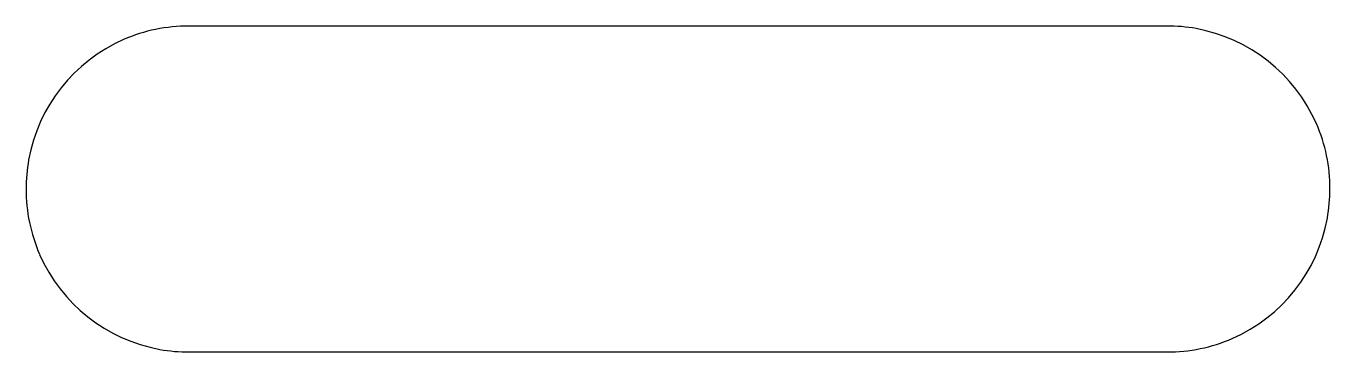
# Model space of a CAD drawing. Extents: x 0.5 to 16.4, y -6.5 to -2.5.
import ezdxf

# ---------------------------------------------------------------- set-up
doc = ezdxf.new("R2010")
doc.units = 0
doc.layers.add('DEFAULT_255_2_778', color=255, linetype='CONTINUOUS')

msp = doc.modelspace()

# ---------------------------------------------------------------- linework, layer by layer
at = {"layer": 'DEFAULT_255_2_778'}
for p, q in [((14.42, -2.514), (2.514, -2.514)), ((14.42, -2.514), (14.42, -2.514)), ((2.514, -6.482), (14.42, -6.482))]:
    msp.add_line(p, q, dxfattribs=at)
for centre, radius, start, end in [((2.51, -4.5), 1.987, 89.9007, 113.5159), ((14.421, -4.525), 2.012, 79.8754, 90.0287), ((2.509, -4.493), 1.98, 113.5721, 169.8185), ((14.424, -4.494), 1.98, 23.5721, 79.8185), ((14.418, -4.495), 1.987, 359.9007, 23.5159), ((2.541, -4.497), 2.012, 169.8754, 180.0287), ((2.515, -4.501), 1.986, 179.9009, 203.5174), ((14.393, -4.499), 2.011, 349.8746, 0.0286), ((14.424, -4.503), 1.98, 293.5712, 349.8167), ((2.509, -4.502), 1.98, 203.5739, 259.8186), ((14.423, -4.496), 1.987, 269.9007, 293.5156), ((2.513, -4.471), 2.012, 259.8755, 270.0287)]:
    msp.add_arc(centre, radius, start, end, dxfattribs=at)

doc.saveas('drawing.dxf')
